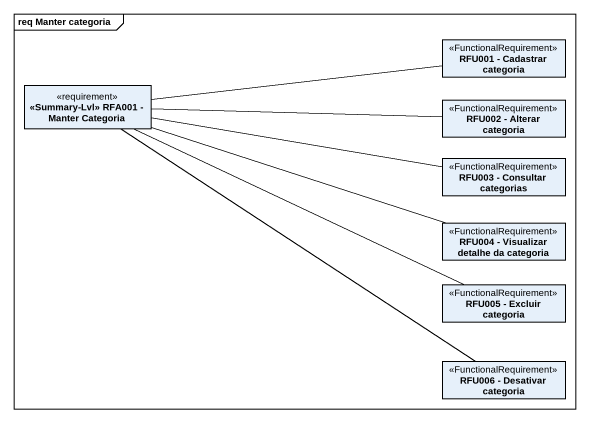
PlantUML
@startuml
mainframe req Manter categoria
hide circle
hide empty members
class "RFU001 - Cadastrar categoria" as RFU001_Cadastrar_categoria <<FunctionalRequirement>>
class "<<Summary-Lvl>> RFA001 - Manter Categoria" as Summary_Lvl_RFA001_Manter <<requirement>>
class "RFU002 - Alterar categoria" as RFU002_Alterar_categoria <<FunctionalRequirement>>
class "RFU003 - Consultar categorias" as RFU003_Consultar_categorias <<FunctionalRequirement>>
class "RFU004 - Visualizar detalhe da categoria" as RFU004_Visualizar_detalhe <<FunctionalRequirement>>
class "RFU005 - Excluir categoria" as RFU005_Excluir_categoria <<FunctionalRequirement>>
class "RFU006 - Desativar categoria" as RFU006_Desativar_categoria <<FunctionalRequirement>>
RFU001_Cadastrar_categoria -left- Summary_Lvl_RFA001_Manter
Summary_Lvl_RFA001_Manter -right- RFU002_Alterar_categoria
Summary_Lvl_RFA001_Manter -right- RFU003_Consultar_categorias
Summary_Lvl_RFA001_Manter -right- RFU005_Excluir_categoria
Summary_Lvl_RFA001_Manter -- RFU006_Desativar_categoria
RFU004_Visualizar_detalhe -left- Summary_Lvl_RFA001_Manter
@enduml
